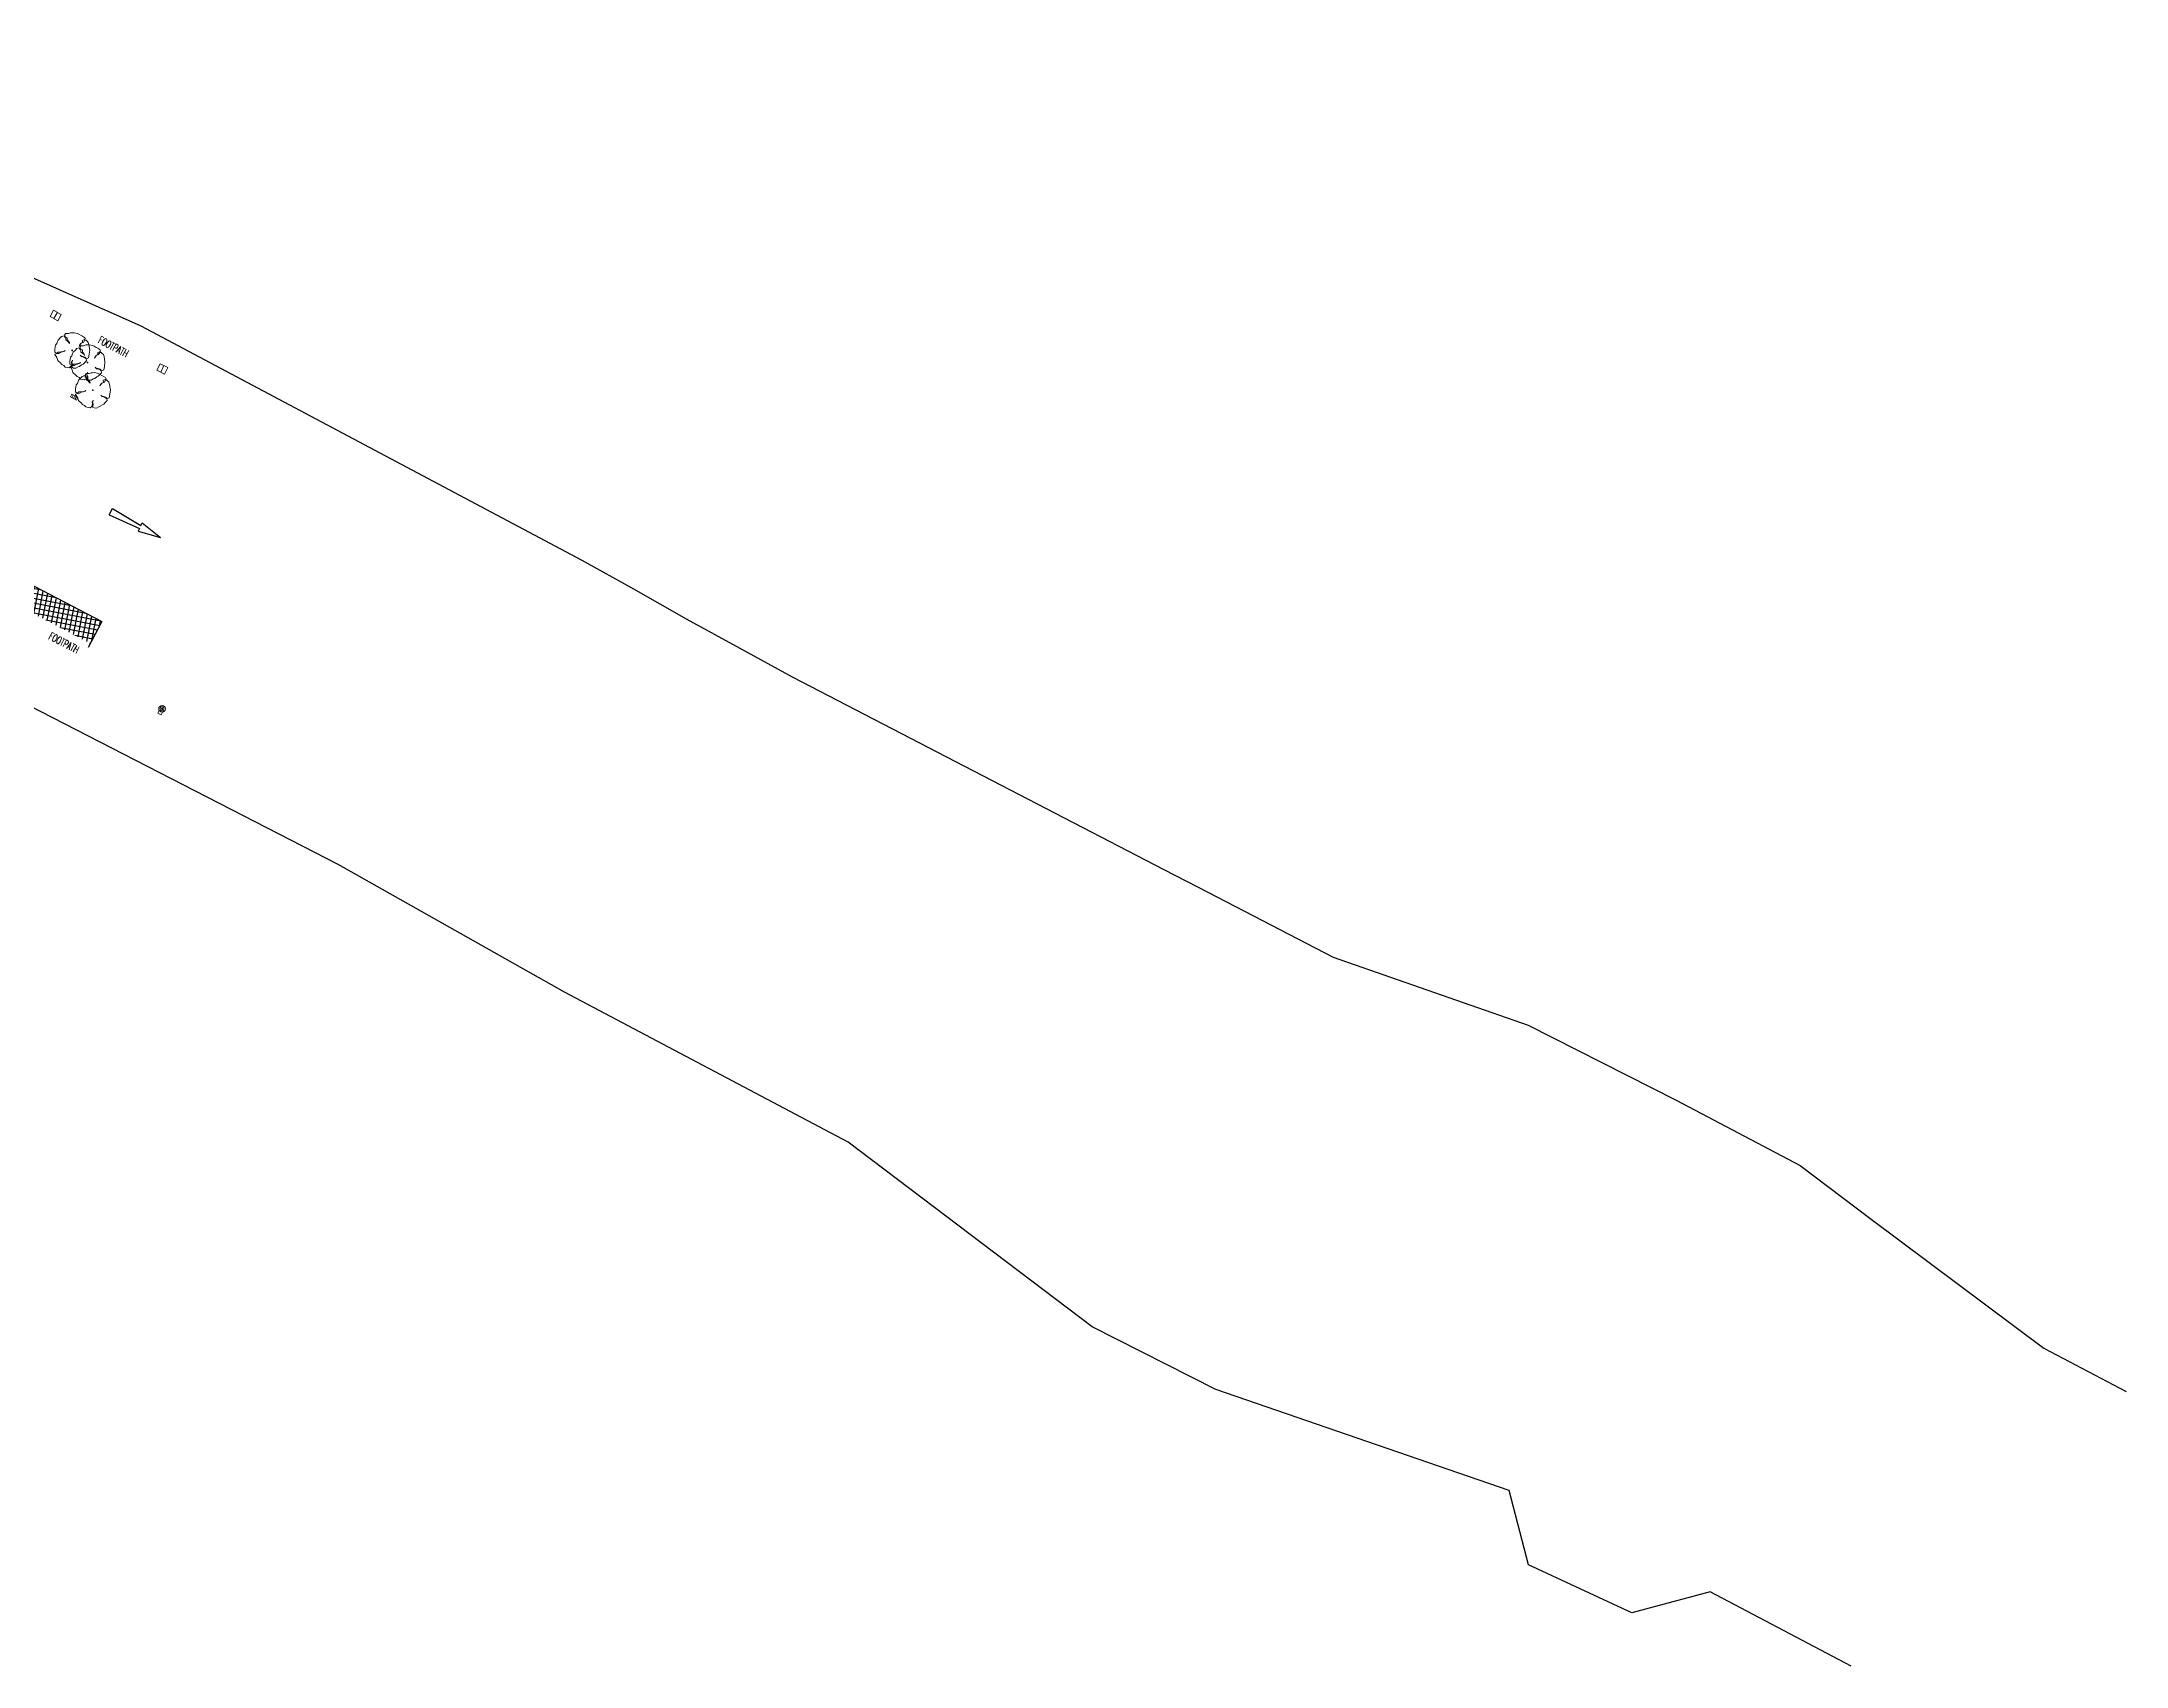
# Model space of a CAD drawing. Header units: millimetres. Extents: x 25846 to 27323, y 29074 to 29862.
# Drawn here: x 27114.8 to 27323.3, y 29171.8 to 29334.2 of the extents above; entities that cross this region are included whole.
import ezdxf

# ---------------------------------------------------------------- set-up
doc = ezdxf.new("R2010")
doc.units = ezdxf.units.MM
for name, color, linetype in [('S_CONC_LINE', 151, 'Continuous'), ('S_FP_LINE', 11, 'Continuous'), ('S_MH-WD', 133, 'Continuous'), ('S_RIGID_PAVEMENT', 7, 'Continuous'), ('S_TRAFFIC_LINE', 8, 'Continuous'), ('SS ROADWIDL', 7, 'Continuous')]:
    doc.layers.add(name, color=color, linetype=linetype)
for name, color, linetype, lineweight in [('S_IG_', 2, 'Continuous', 5), ('S_IGK_', 2, 'Continuous', 5), ('S_TREE', 3, 'Continuous', 13)]:
    doc.layers.add(name, color=color, linetype=linetype, lineweight=lineweight)
doc.styles.add('SIMPLEX', font='SIMPLEX')

# ---------------------------------------------------------------- blocks, each defined once
blk = doc.blocks.new('tr')
at = {"lineweight": 15}
blk.add_lwpolyline([(-0.48, 0.93), (-0.43, 0.88), (-0.37, 0.82), (-0.29, 0.7), (-0.29, 0.77), (-0.37, 0.9), (-0.44, 0.97), (-0.51, 1.04), (-0.51, 1.25), (-0.65, 1.32), (-0.73, 1.39), (-0.73, 1.6), (-0.66, 1.67), (-0.38, 1.67), (-0.17, 1.75), (-0.03, 1.75), (0.18, 1.76), (0.53, 1.69), (0.67, 1.62), (0.88, 1.49), (1.03, 1.42), (1.24, 1.28), (1.31, 1.15), (1.24, 1.07), (1.03, 1), (1.04, 0.79), (0.9, 0.72), (0.76, 0.57), (0.69, 0.43), (0.9, 0.72), (1.11, 0.79), (1.24, 1), (1.38, 1.01), (1.45, 0.94), (1.6, 0.8), (1.67, 0.59), (1.75, 0.03), (1.69, -0.39), (1.63, -0.74), (1.49, -0.81), (1.34, -0.75), (1.27, -0.68), (1.06, -0.61), (0.92, -0.61), (0.78, -0.48), (0.92, -0.63), (1.04, -0.65), (1.27, -0.75), (1.35, -0.82), (1.42, -0.96), (1.42, -1.03), (1.35, -1.1), (1.28, -1.17), (1.08, -1.38), (0.94, -1.45), (0.73, -1.6), (0.58, -1.64), (0.36, -1.78), (0.11, -1.77), (-0.04, -1.68), (0.03, -1.47), (0.03, -1.4), (-0.05, -1.19), (0.02, -1.05), (0.02, -0.98), (-0.01, -1.08), (-0.07, -1.19), (-0.04, -1.4), (-0.11, -1.61), (-0.28, -1.74), (-0.49, -1.72), (-0.7, -1.67), (-0.84, -1.51), (-1.03, -1.42), (-1.2, -1.23), (-1.38, -1.08), (-1.45, -1.01), (-1.53, -0.73), (-1.67, -0.52), (-1.74, -0.45), (-1.74, -0.38), (-1.47, -0.31), (-1.33, -0.3), (-1.12, -0.16), (-0.98, -0.16), (-0.77, -0.08), (-0.7, -0.01), (-0.98, -0.15), (-1.11, -0.14), (-1.4, -0.17), (-1.54, -0.31), (-1.75, -0.17), (-1.75, 0.11), (-1.69, 0.53), (-1.55, 0.67), (-1.49, 0.88), (-1.42, 1.03), (-1.21, 1.24), (-1.08, 1.38), (-0.8, 1.46), (-0.79, 1.32), (-0.65, 1.25), (-0.65, 1.04)], close=True, dxfattribs=at)
for points in [[(-0.07, 0), (0.07, 0)], [(0, 0.07), (0, -0.07)]]:
    blk.add_lwpolyline(points, dxfattribs=at)
blk = doc.blocks.new('IRON_GRATING')
at = {"lineweight": 15}
blk.add_line((0, 0.36), (0, -0.36), dxfattribs=at)
blk.add_lwpolyline([(-0.44, 0.36), (-0.44, -0.36), (0.44, -0.36), (0.44, 0.36)], close=True, dxfattribs=at)
blk = doc.blocks.new('ig')
blk.add_blockref('IRON_GRATING', (0, 0))
blk = doc.blocks.new('igk')
at = {"lineweight": 15}
for p, q in [((0.35, 0.15), (-0.35, 0.15)), ((-0.35, 0.15), (-0.35, -0.15)), ((-0.18, 0.15), (-0.18, -0.15)), ((0, 0.15), (0, -0.15)), ((0.17, 0.15), (0.17, -0.15)), ((0.35, -0.15), (0.35, 0.15)), ((-0.35, -0.15), (0.35, -0.15))]:
    blk.add_line(p, q, dxfattribs=at)
blk = doc.blocks.new('AR')
at = {"lineweight": 30}
for p, q in [((-3.3, 0.46), (-5.6, 0)), ((-3.3, -0.46), (-5.6, 0)), ((-3.3, 0.16), (-3.3, 0.46)), ((0, 0.35), (-3.3, 0.16)), ((0, 0.35), (0, -0.35)), ((0, -0.35), (-3.3, -0.16)), ((-3.3, -0.16), (-3.3, -0.46))]:
    blk.add_line(p, q, dxfattribs=at)
blk = doc.blocks.new('A$Ca65eef7b')
at = {"layer": 'SS ROADWIDL', "color": 13}
for points in [[(27102.76, 29334.21), (27099.95, 29329.15), (27097.96, 29324.93), (27100.16, 29316.71), (27124.72, 29305.81), (27168.83, 29282.39), (27173.97, 29279.5), (27179.26, 29276.52), (27184.63, 29273.57), (27189.84, 29270.71), (27227.02, 29251.46)], [(27295.75, 29171.79), (27281.67, 29179.24), (27273.82, 29177.14), (27263.49, 29181.94), (27261.55, 29189.37), (27232.24, 29199.46), (27219.85, 29205.73), (27195.45, 29224.18), (27167.08, 29239.19), (27160.58, 29242.84), (27144.43, 29251.94), (27059.9, 29295.37)], [(27227.02, 29251.46), (27231.49, 29249.14), (27243.96, 29242.69), (27263.47, 29235.88), (27278.28, 29228.38), (27290.66, 29221.85), (27297.77, 29216.5), (27315.03, 29203.61), (27323.28, 29199.25)]]:
    blk.add_lwpolyline(points, dxfattribs=at)
blk = doc.blocks.new('WATER-VALVE')
at = {"color": 0, "lineweight": 18}
blk.add_lwpolyline([(-0.1914, -0.27753), (-0.1914, -0.5742), (0.1914, -0.5742), (0.1914, -0.27753)], dxfattribs=at)
blk.add_lwpolyline([(-0.1914, -0.27753), (-0.1914, -0.5742), (0.1914, -0.5742), (0.1914, -0.27753)], dxfattribs=at)
blk.add_lwpolyline([(-0.1914, -0.27753), (-0.1914, -0.5742), (0.1914, -0.5742), (0.1914, -0.27753)], dxfattribs=at)
at = {"lineweight": 18}
blk.add_circle((0, 0), 0.33648, dxfattribs=at)
blk.add_circle((0, 0), 0.33648, dxfattribs=at)
blk.add_circle((0, 0), 0.33648, dxfattribs=at)
at = {"lineweight": 15}
for radius in [0.2036, 0.2036, 0.2036, 0.06203, 0.06203, 0.06203]:
    blk.add_circle((0, 0), radius, dxfattribs=at)

msp = doc.modelspace()

# ---------------------------------------------------------------- hatches: boundary and pattern name
at = {"layer": 'S_RIGID_PAVEMENT'}
h = msp.add_hatch(dxfattribs=at)
h.set_pattern_fill('ANSI37', color=256, scale=0.15, angle=-145.9947886)
h.paths.add_polyline_path([(27086.36, 29294.21), (27085.94, 29294.4), (27084.83, 29292.13), (27102.67, 29282.88), (27108.27, 29279.94), (27115.18, 29276.42), (27119.66, 29274.06), (27120.81, 29276.25)])
h.paths.add_polyline_path([(27083.91, 29293.21), (27085.35, 29292.46), (27085.97, 29293.66), (27084.53, 29294.41)], flags=9)

# ---------------------------------------------------------------- linework, layer by layer
at = {"layer": 'S_CONC_LINE'}
msp.add_lwpolyline([(27084.66, 29291.8), (27085.94, 29294.4), (27086.36, 29294.21), (27120.81, 29276.25), (27119.44, 29273.64)], dxfattribs=at)

# ---------------------------------------------------------------- block references
at = {"layer": 'S_IG_'}
for p, rotation in [((27116.19, 29306.84), 151.1298814622343), ((27126.86, 29301.5), 333.3280454462064)]:
    msp.add_blockref('ig', p, dxfattribs=dict(at, rotation=rotation))
at = {"layer": 'S_IGK_', "rotation": 332.0244449078963}
msp.add_blockref('igk', (27118.04, 29298.66), dxfattribs=at)
at = {"layer": 'S_MH-WD', "lineweight": 18, "rotation": 332.4611858634669}
msp.add_blockref('WATER-VALVE', (27126.83, 29267.51), dxfattribs=at)
at = {"layer": 'S_TRAFFIC_LINE', "rotation": 152.2686604011218}
msp.add_blockref('AR', (27121.72, 29287.23, 14.94), dxfattribs=at)
at = {"layer": 'S_TREE'}
for p in [(27117.85, 29303.35), (27119.37, 29302.14), (27119.92, 29299.36)]:
    msp.add_blockref('tr', p, dxfattribs=at)
at = {"layer": 'SS ROADWIDL'}
msp.add_blockref('A$Ca65eef7b', (0, 0), dxfattribs=at)

# ---------------------------------------------------------------- texts
at = {"layer": 'S_FP_LINE', "style": 'SIMPLEX', "width": 0.65}
for p in [(27120.36, 29304.13, 3.74), (27115.41, 29274.53, 3.74)]:
    msp.add_text('FOOTPATH', height=0.75, rotation=332.1762, dxfattribs=at).set_placement(p)

doc.saveas('drawing.dxf')
